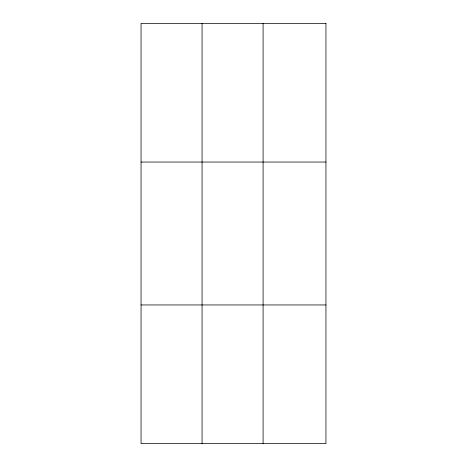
<?xml version="1.0" encoding="UTF-8"?>
<svg xmlns="http://www.w3.org/2000/svg" width="467" height="467" viewBox="0 0 467 467"><rect width="100%" height="100%" fill="white"/><g stroke="black" fill="none" stroke-linecap="round" stroke-linejoin="round"><path stroke-width="0.7" d="M202.065 23.35L202.065 443.65M263.084 23.35L263.084 443.65M141.052 162.049L325.948 162.049M141.052 304.951L325.948 304.951M325.948 23.35L325.948 443.65L141.052 443.65L141.052 23.35L325.948 23.35"/></g></svg>
